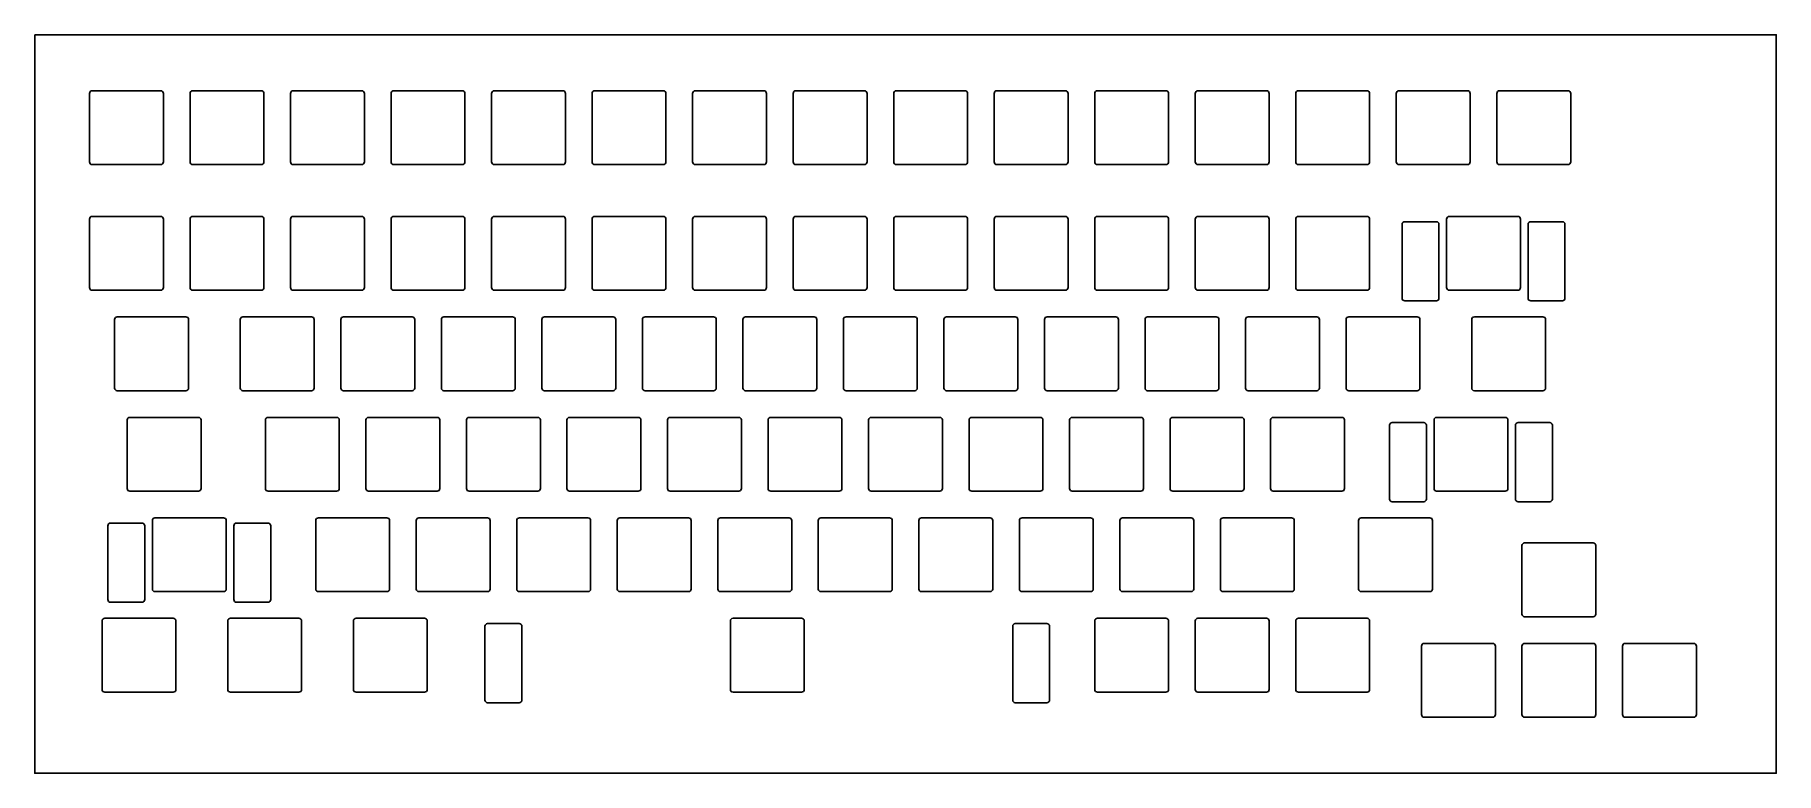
# Model space of a CAD drawing. Header units: millimetres. Extents: x 0 to 330, y -140 to 0.
import ezdxf

# ---------------------------------------------------------------- set-up
doc = ezdxf.new("R2010")
doc.units = ezdxf.units.MM
doc.layers.get('0').update_dxf_attribs({"linetype": 'CONTINUOUS'})

msp = doc.modelspace()

# ---------------------------------------------------------------- linework, layer by layer
msp.add_lwpolyline([(0, 0), (330, 0), (330, -140), (0, -140)], close=True)
for points in [[(23.86, -24.61, 0.414214), (24.36, -24.11), (24.36, -11.11, 0.414214), (23.86, -10.61), (10.86, -10.61, 0.414214), (10.36, -11.11), (10.36, -24.11, 0.414214), (10.86, -24.61)], [(29.41, -11.11), (29.41, -24.11, 0.414214), (29.91, -24.61), (42.91, -24.61, 0.414214), (43.41, -24.11), (43.41, -11.11, 0.414214), (42.91, -10.61), (29.91, -10.61, 0.414214)], [(48.46, -11.11), (48.46, -24.11, 0.414214), (48.96, -24.61), (61.96, -24.61, 0.414214), (62.46, -24.11), (62.46, -11.11, 0.414214), (61.96, -10.61), (48.96, -10.61, 0.414214)], [(81.51, -11.11, 0.414214), (81.01, -10.61), (68.01, -10.61, 0.414214), (67.51, -11.11), (67.51, -24.11, 0.414214), (68.01, -24.61), (81.01, -24.61, 0.414214), (81.51, -24.11)], [(86.56, -24.11, 0.414214), (87.06, -24.61), (100.06, -24.61, 0.414214), (100.56, -24.11), (100.56, -11.11, 0.414214), (100.06, -10.61), (87.06, -10.61, 0.414214), (86.56, -11.11)], [(106.11, -10.61, 0.414214), (105.61, -11.11), (105.61, -24.11, 0.414214), (106.11, -24.61), (119.11, -24.61, 0.414214), (119.61, -24.11), (119.61, -11.11, 0.414214), (119.11, -10.61)], [(138.66, -11.11), (138.66, -24.11, -0.414214), (138.16, -24.61), (125.16, -24.61, -0.414214), (124.66, -24.11), (124.66, -11.11, -0.414214), (125.16, -10.61), (138.16, -10.61, -0.414214)], [(157.71, -11.11, 0.414214), (157.21, -10.61), (144.21, -10.61, 0.414214), (143.71, -11.11), (143.71, -24.11, 0.414214), (144.21, -24.61), (157.21, -24.61, 0.414214), (157.71, -24.11)], [(176.76, -11.11), (176.76, -24.11, -0.414214), (176.26, -24.61), (163.26, -24.61, -0.414214), (162.76, -24.11), (162.76, -11.11, -0.414214), (163.26, -10.61), (176.26, -10.61, -0.414214)], [(195.31, -24.61, 0.414214), (195.81, -24.11), (195.81, -11.11, 0.414214), (195.31, -10.61), (182.31, -10.61, 0.414214), (181.81, -11.11), (181.81, -24.11, 0.414214), (182.31, -24.61)], [(200.86, -24.11, 0.414214), (201.36, -24.61), (214.36, -24.61, 0.414214), (214.86, -24.11), (214.86, -11.11, 0.414214), (214.36, -10.61), (201.36, -10.61, 0.414214), (200.86, -11.11)], [(219.91, -11.11), (219.91, -24.11, 0.414214), (220.41, -24.61), (233.41, -24.61, 0.414214), (233.91, -24.11), (233.91, -11.11, 0.414214), (233.41, -10.61), (220.41, -10.61, 0.414214)], [(238.96, -11.11), (238.96, -24.11, 0.414214), (239.46, -24.61), (252.46, -24.61, 0.414214), (252.96, -24.11), (252.96, -11.11, 0.414214), (252.46, -10.61), (239.46, -10.61, 0.414214)], [(272.01, -11.11, 0.414214), (271.51, -10.61), (258.51, -10.61, 0.414214), (258.01, -11.11), (258.01, -24.11, 0.414214), (258.51, -24.61), (271.51, -24.61, 0.414214), (272.01, -24.11)], [(291.06, -11.11), (291.06, -24.11, -0.414214), (290.56, -24.61), (277.56, -24.61, -0.414214), (277.06, -24.11), (277.06, -11.11, -0.414214), (277.56, -10.61), (290.56, -10.61, -0.414214)], [(10.86, -48.43), (23.86, -48.43, 0.414214), (24.36, -47.93), (24.36, -34.93, 0.414214), (23.86, -34.43), (10.86, -34.43, 0.414214), (10.36, -34.93), (10.36, -47.93, 0.414214)], [(29.41, -34.93), (29.41, -47.93, 0.414214), (29.91, -48.43), (42.91, -48.43, 0.414214), (43.41, -47.93), (43.41, -34.93, 0.414214), (42.91, -34.43), (29.91, -34.43, 0.414214)], [(48.46, -34.93), (48.46, -47.93, 0.414214), (48.96, -48.43), (61.96, -48.43, 0.414214), (62.46, -47.93), (62.46, -34.93, 0.414214), (61.96, -34.43), (48.96, -34.43, 0.414214)], [(81.51, -34.93, 0.414214), (81.01, -34.43), (68.01, -34.43, 0.414214), (67.51, -34.93), (67.51, -47.93, 0.414214), (68.01, -48.43), (81.01, -48.43, 0.414214), (81.51, -47.93)], [(100.56, -34.93), (100.56, -47.93, -0.414214), (100.06, -48.43), (87.06, -48.43, -0.414214), (86.56, -47.93), (86.56, -34.93, -0.414214), (87.06, -34.43), (100.06, -34.43, -0.414214)], [(106.11, -34.43, 0.414214), (105.61, -34.93), (105.61, -47.93, 0.414214), (106.11, -48.43), (119.11, -48.43, 0.414214), (119.61, -47.93), (119.61, -34.93, 0.414214), (119.11, -34.43)], [(138.16, -48.43, 0.414214), (138.66, -47.93), (138.66, -34.93, 0.414214), (138.16, -34.43), (125.16, -34.43, 0.414214), (124.66, -34.93), (124.66, -47.93, 0.414214), (125.16, -48.43)], [(144.21, -48.43), (157.21, -48.43, 0.414214), (157.71, -47.93), (157.71, -34.93, 0.414214), (157.21, -34.43), (144.21, -34.43, 0.414214), (143.71, -34.93), (143.71, -47.93, 0.414214)], [(162.76, -34.93), (162.76, -47.93, 0.414214), (163.26, -48.43), (176.26, -48.43, 0.414214), (176.76, -47.93), (176.76, -34.93, 0.414214), (176.26, -34.43), (163.26, -34.43, 0.414214)], [(182.31, -34.43, 0.414214), (181.81, -34.93), (181.81, -47.93, 0.414214), (182.31, -48.43), (195.31, -48.43, 0.414214), (195.81, -47.93), (195.81, -34.93, 0.414214), (195.31, -34.43)], [(214.86, -34.93, 0.414214), (214.36, -34.43), (201.36, -34.43, 0.414214), (200.86, -34.93), (200.86, -47.93, 0.414214), (201.36, -48.43), (214.36, -48.43, 0.414214), (214.86, -47.93)], [(220.41, -48.43), (233.41, -48.43, 0.414214), (233.91, -47.93), (233.91, -34.93, 0.414214), (233.41, -34.43), (220.41, -34.43, 0.414214), (219.91, -34.93), (219.91, -47.93, 0.414214)], [(252.96, -34.93, 0.414214), (252.46, -34.43), (239.46, -34.43, 0.414214), (238.96, -34.93), (238.96, -47.93, 0.414214), (239.46, -48.43), (252.46, -48.43, 0.414214), (252.96, -47.93)], [(265.6, -50.43, 0.414214), (266.1, -49.93), (266.1, -35.93, 0.414214), (265.6, -35.43), (259.6, -35.43, 0.414214), (259.1, -35.93), (259.1, -49.93, 0.414214), (259.6, -50.43)], [(281.54, -34.93), (281.54, -47.93, -0.414214), (281.04, -48.43), (268.04, -48.43, -0.414214), (267.54, -47.93), (267.54, -34.93, -0.414214), (268.04, -34.43), (281.04, -34.43, -0.414214)], [(282.98, -49.93, 0.414214), (283.48, -50.43), (289.48, -50.43, 0.414214), (289.98, -49.93), (289.98, -35.93, 0.414214), (289.48, -35.43), (283.48, -35.43, 0.414214), (282.98, -35.93)], [(15.63, -53.48), (28.63, -53.48, -0.414214), (29.13, -53.98), (29.13, -66.98, -0.414214), (28.63, -67.48), (15.63, -67.48, -0.414214), (15.13, -66.98), (15.13, -53.98, -0.414214)], [(52.44, -67.48, 0.414214), (52.94, -66.98), (52.94, -53.98, 0.414214), (52.44, -53.48), (39.44, -53.48, 0.414214), (38.94, -53.98), (38.94, -66.98, 0.414214), (39.44, -67.48)], [(71.49, -67.48, 0.414214), (71.99, -66.98), (71.99, -53.98, 0.414214), (71.49, -53.48), (58.49, -53.48, 0.414214), (57.99, -53.98), (57.99, -66.98, 0.414214), (58.49, -67.48)], [(77.54, -53.48, 0.414214), (77.04, -53.98), (77.04, -66.98, 0.414214), (77.54, -67.48), (90.54, -67.48, 0.414214), (91.04, -66.98), (91.04, -53.98, 0.414214), (90.54, -53.48)], [(96.59, -67.48), (109.59, -67.48, 0.414214), (110.09, -66.98), (110.09, -53.98, 0.414214), (109.59, -53.48), (96.59, -53.48, 0.414214), (96.09, -53.98), (96.09, -66.98, 0.414214)], [(128.64, -67.48, 0.414214), (129.14, -66.98), (129.14, -53.98, 0.414214), (128.64, -53.48), (115.64, -53.48, 0.414214), (115.14, -53.98), (115.14, -66.98, 0.414214), (115.64, -67.48)], [(134.19, -66.98, 0.414214), (134.69, -67.48), (147.69, -67.48, 0.414214), (148.19, -66.98), (148.19, -53.98, 0.414214), (147.69, -53.48), (134.69, -53.48, 0.414214), (134.19, -53.98)], [(167.24, -53.98, 0.414214), (166.74, -53.48), (153.74, -53.48, 0.414214), (153.24, -53.98), (153.24, -66.98, 0.414214), (153.74, -67.48), (166.74, -67.48, 0.414214), (167.24, -66.98)], [(185.79, -67.48, 0.414214), (186.29, -66.98), (186.29, -53.98, 0.414214), (185.79, -53.48), (172.79, -53.48, 0.414214), (172.29, -53.98), (172.29, -66.98, 0.414214), (172.79, -67.48)], [(204.84, -67.48, 0.414214), (205.34, -66.98), (205.34, -53.98, 0.414214), (204.84, -53.48), (191.84, -53.48, 0.414214), (191.34, -53.98), (191.34, -66.98, 0.414214), (191.84, -67.48)], [(210.89, -67.48), (223.89, -67.48, 0.414214), (224.39, -66.98), (224.39, -53.98, 0.414214), (223.89, -53.48), (210.89, -53.48, 0.414214), (210.39, -53.98), (210.39, -66.98, 0.414214)], [(229.94, -67.48), (242.94, -67.48, 0.414214), (243.44, -66.98), (243.44, -53.98, 0.414214), (242.94, -53.48), (229.94, -53.48, 0.414214), (229.44, -53.98), (229.44, -66.98, 0.414214)], [(261.99, -67.48, 0.414214), (262.49, -66.98), (262.49, -53.98, 0.414214), (261.99, -53.48), (248.99, -53.48, 0.414214), (248.49, -53.98), (248.49, -66.98, 0.414214), (248.99, -67.48)], [(272.8, -53.48), (285.8, -53.48, -0.414214), (286.3, -53.98), (286.3, -66.98, -0.414214), (285.8, -67.48), (272.8, -67.48, -0.414214), (272.3, -66.98), (272.3, -53.98, -0.414214)], [(18.01, -72.53, 0.414214), (17.51, -73.03), (17.51, -86.03, 0.414214), (18.01, -86.53), (31.01, -86.53, 0.414214), (31.51, -86.03), (31.51, -73.03, 0.414214), (31.01, -72.53)], [(57.7, -73.03, 0.414214), (57.2, -72.53), (44.2, -72.53, 0.414214), (43.7, -73.03), (43.7, -86.03, 0.414214), (44.2, -86.53), (57.2, -86.53, 0.414214), (57.7, -86.03)], [(62.75, -73.03), (62.75, -86.03, 0.414214), (63.25, -86.53), (76.25, -86.53, 0.414214), (76.75, -86.03), (76.75, -73.03, 0.414214), (76.25, -72.53), (63.25, -72.53, 0.414214)], [(95.8, -73.03), (95.8, -86.03, -0.414214), (95.3, -86.53), (82.3, -86.53, -0.414214), (81.8, -86.03), (81.8, -73.03, -0.414214), (82.3, -72.53), (95.3, -72.53, -0.414214)], [(114.35, -86.53, 0.414214), (114.85, -86.03), (114.85, -73.03, 0.414214), (114.35, -72.53), (101.35, -72.53, 0.414214), (100.85, -73.03), (100.85, -86.03, 0.414214), (101.35, -86.53)], [(119.9, -86.03, 0.414214), (120.4, -86.53), (133.4, -86.53, 0.414214), (133.9, -86.03), (133.9, -73.03, 0.414214), (133.4, -72.53), (120.4, -72.53, 0.414214), (119.9, -73.03)], [(139.45, -72.53, 0.414214), (138.95, -73.03), (138.95, -86.03, 0.414214), (139.45, -86.53), (152.45, -86.53, 0.414214), (152.95, -86.03), (152.95, -73.03, 0.414214), (152.45, -72.53)], [(171.5, -86.53, 0.414214), (172, -86.03), (172, -73.03, 0.414214), (171.5, -72.53), (158.5, -72.53, 0.414214), (158, -73.03), (158, -86.03, 0.414214), (158.5, -86.53)], [(177.55, -86.53), (190.55, -86.53, 0.414214), (191.05, -86.03), (191.05, -73.03, 0.414214), (190.55, -72.53), (177.55, -72.53, 0.414214), (177.05, -73.03), (177.05, -86.03, 0.414214)], [(196.6, -86.53), (209.6, -86.53, 0.414214), (210.1, -86.03), (210.1, -73.03, 0.414214), (209.6, -72.53), (196.6, -72.53, 0.414214), (196.1, -73.03), (196.1, -86.03, 0.414214)], [(229.15, -73.03, 0.414214), (228.65, -72.53), (215.65, -72.53, 0.414214), (215.15, -73.03), (215.15, -86.03, 0.414214), (215.65, -86.53), (228.65, -86.53, 0.414214), (229.15, -86.03)], [(234.7, -86.53), (247.7, -86.53, 0.414214), (248.2, -86.03), (248.2, -73.03, 0.414214), (247.7, -72.53), (234.7, -72.53, 0.414214), (234.2, -73.03), (234.2, -86.03, 0.414214)], [(265.16, -86.03, 0.414214), (265.66, -86.53), (278.66, -86.53, 0.414214), (279.16, -86.03), (279.16, -73.03, 0.414214), (278.66, -72.53), (265.66, -72.53, 0.414214), (265.16, -73.03)], [(263.72, -74.03), (263.72, -88.03, -0.414214), (263.22, -88.53), (257.22, -88.53, -0.414214), (256.72, -88.03), (256.72, -74.03, -0.414214), (257.22, -73.53), (263.22, -73.53, -0.414214)], [(287.59, -74.03), (287.59, -88.03, -0.414214), (287.09, -88.53), (281.09, -88.53, -0.414214), (280.59, -88.03), (280.59, -74.03, -0.414214), (281.09, -73.53), (287.09, -73.53, -0.414214)], [(36.27, -92.08), (36.27, -105.08, -0.414214), (35.77, -105.58), (22.77, -105.58, -0.414214), (22.27, -105.08), (22.27, -92.08, -0.414214), (22.77, -91.58), (35.77, -91.58, -0.414214)], [(67.23, -92.08, 0.414214), (66.73, -91.58), (53.73, -91.58, 0.414214), (53.23, -92.08), (53.23, -105.08, 0.414214), (53.73, -105.58), (66.73, -105.58, 0.414214), (67.23, -105.08)], [(72.78, -105.58), (85.78, -105.58, 0.414214), (86.28, -105.08), (86.28, -92.08, 0.414214), (85.78, -91.58), (72.78, -91.58, 0.414214), (72.28, -92.08), (72.28, -105.08, 0.414214)], [(91.83, -105.58), (104.83, -105.58, 0.414214), (105.33, -105.08), (105.33, -92.08, 0.414214), (104.83, -91.58), (91.83, -91.58, 0.414214), (91.33, -92.08), (91.33, -105.08, 0.414214)], [(124.38, -92.08), (124.38, -105.08, -0.414214), (123.88, -105.58), (110.88, -105.58, -0.414214), (110.38, -105.08), (110.38, -92.08, -0.414214), (110.88, -91.58), (123.88, -91.58, -0.414214)], [(143.43, -92.08), (143.43, -105.08, -0.414214), (142.93, -105.58), (129.93, -105.58, -0.414214), (129.43, -105.08), (129.43, -92.08, -0.414214), (129.93, -91.58), (142.93, -91.58, -0.414214)], [(148.48, -92.08), (148.48, -105.08, 0.414214), (148.98, -105.58), (161.98, -105.58, 0.414214), (162.48, -105.08), (162.48, -92.08, 0.414214), (161.98, -91.58), (148.98, -91.58, 0.414214)], [(181.53, -92.08, 0.414214), (181.03, -91.58), (168.03, -91.58, 0.414214), (167.53, -92.08), (167.53, -105.08, 0.414214), (168.03, -105.58), (181.03, -105.58, 0.414214), (181.53, -105.08)], [(186.58, -105.08, 0.414214), (187.08, -105.58), (200.08, -105.58, 0.414214), (200.58, -105.08), (200.58, -92.08, 0.414214), (200.08, -91.58), (187.08, -91.58, 0.414214), (186.58, -92.08)], [(205.63, -105.08, 0.414214), (206.13, -105.58), (219.13, -105.58, 0.414214), (219.63, -105.08), (219.63, -92.08, 0.414214), (219.13, -91.58), (206.13, -91.58, 0.414214), (205.63, -92.08)], [(225.18, -91.58, 0.414214), (224.68, -92.08), (224.68, -105.08, 0.414214), (225.18, -105.58), (238.18, -105.58, 0.414214), (238.68, -105.08), (238.68, -92.08, 0.414214), (238.18, -91.58)], [(264.37, -105.58, 0.414214), (264.87, -105.08), (264.87, -92.08, 0.414214), (264.37, -91.58), (251.37, -91.58, 0.414214), (250.87, -92.08), (250.87, -105.08, 0.414214), (251.37, -105.58)], [(20.33, -107.58, 0.414214), (20.83, -107.08), (20.83, -93.08, 0.414214), (20.33, -92.58), (14.33, -92.58, 0.414214), (13.83, -93.08), (13.83, -107.08, 0.414214), (14.33, -107.58)], [(37.71, -93.08), (37.71, -107.08, 0.414214), (38.21, -107.58), (44.21, -107.58, 0.414214), (44.71, -107.08), (44.71, -93.08, 0.414214), (44.21, -92.58), (38.21, -92.58, 0.414214)], [(295.33, -110.34, 0.414214), (295.83, -109.84), (295.83, -96.84, 0.414214), (295.33, -96.34), (282.33, -96.34, 0.414214), (281.83, -96.84), (281.83, -109.84, 0.414214), (282.33, -110.34)], [(26.74, -111.13, 0.414214), (26.24, -110.63), (13.24, -110.63, 0.414214), (12.74, -111.13), (12.74, -124.13, 0.414214), (13.24, -124.63), (26.24, -124.63, 0.414214), (26.74, -124.13)], [(36.56, -111.13), (36.56, -124.13, 0.414214), (37.06, -124.63), (50.06, -124.63, 0.414214), (50.56, -124.13), (50.56, -111.13, 0.414214), (50.06, -110.63), (37.06, -110.63, 0.414214)], [(60.37, -124.13, 0.414214), (60.87, -124.63), (73.87, -124.63, 0.414214), (74.37, -124.13), (74.37, -111.13, 0.414214), (73.87, -110.63), (60.87, -110.63, 0.414214), (60.37, -111.13)], [(92.31, -112.13, 0.414214), (91.81, -111.63), (85.81, -111.63, 0.414214), (85.31, -112.13), (85.31, -126.13, 0.414214), (85.81, -126.63), (91.81, -126.63, 0.414214), (92.31, -126.13)], [(132.31, -124.63), (145.31, -124.63, 0.414214), (145.81, -124.13), (145.81, -111.13, 0.414214), (145.31, -110.63), (132.31, -110.63, 0.414214), (131.81, -111.13), (131.81, -124.13, 0.414214)], [(192.31, -112.13), (192.31, -126.13, -0.414214), (191.81, -126.63), (185.81, -126.63, -0.414214), (185.31, -126.13), (185.31, -112.13, -0.414214), (185.81, -111.63), (191.81, -111.63, -0.414214)], [(200.86, -124.13, 0.414214), (201.36, -124.63), (214.36, -124.63, 0.414214), (214.86, -124.13), (214.86, -111.13, 0.414214), (214.36, -110.63), (201.36, -110.63, 0.414214), (200.86, -111.13)], [(220.41, -110.63), (233.41, -110.63, -0.414214), (233.91, -111.13), (233.91, -124.13, -0.414214), (233.41, -124.63), (220.41, -124.63, -0.414214), (219.91, -124.13), (219.91, -111.13, -0.414214)], [(238.96, -124.13, 0.414214), (239.46, -124.63), (252.46, -124.63, 0.414214), (252.96, -124.13), (252.96, -111.13, 0.414214), (252.46, -110.63), (239.46, -110.63, 0.414214), (238.96, -111.13)], [(263.28, -129.39), (276.28, -129.39, 0.414214), (276.78, -128.89), (276.78, -115.89, 0.414214), (276.28, -115.39), (263.28, -115.39, 0.414214), (262.78, -115.89), (262.78, -128.89, 0.414214)], [(295.33, -129.39, 0.414214), (295.83, -128.89), (295.83, -115.89, 0.414214), (295.33, -115.39), (282.33, -115.39, 0.414214), (281.83, -115.89), (281.83, -128.89, 0.414214), (282.33, -129.39)], [(314.88, -115.89, 0.414214), (314.38, -115.39), (301.38, -115.39, 0.414214), (300.88, -115.89), (300.88, -128.89, 0.414214), (301.38, -129.39), (314.38, -129.39, 0.414214), (314.88, -128.89)]]:
    msp.add_lwpolyline(points, format="xyb", close=True)

doc.saveas('drawing.dxf')
